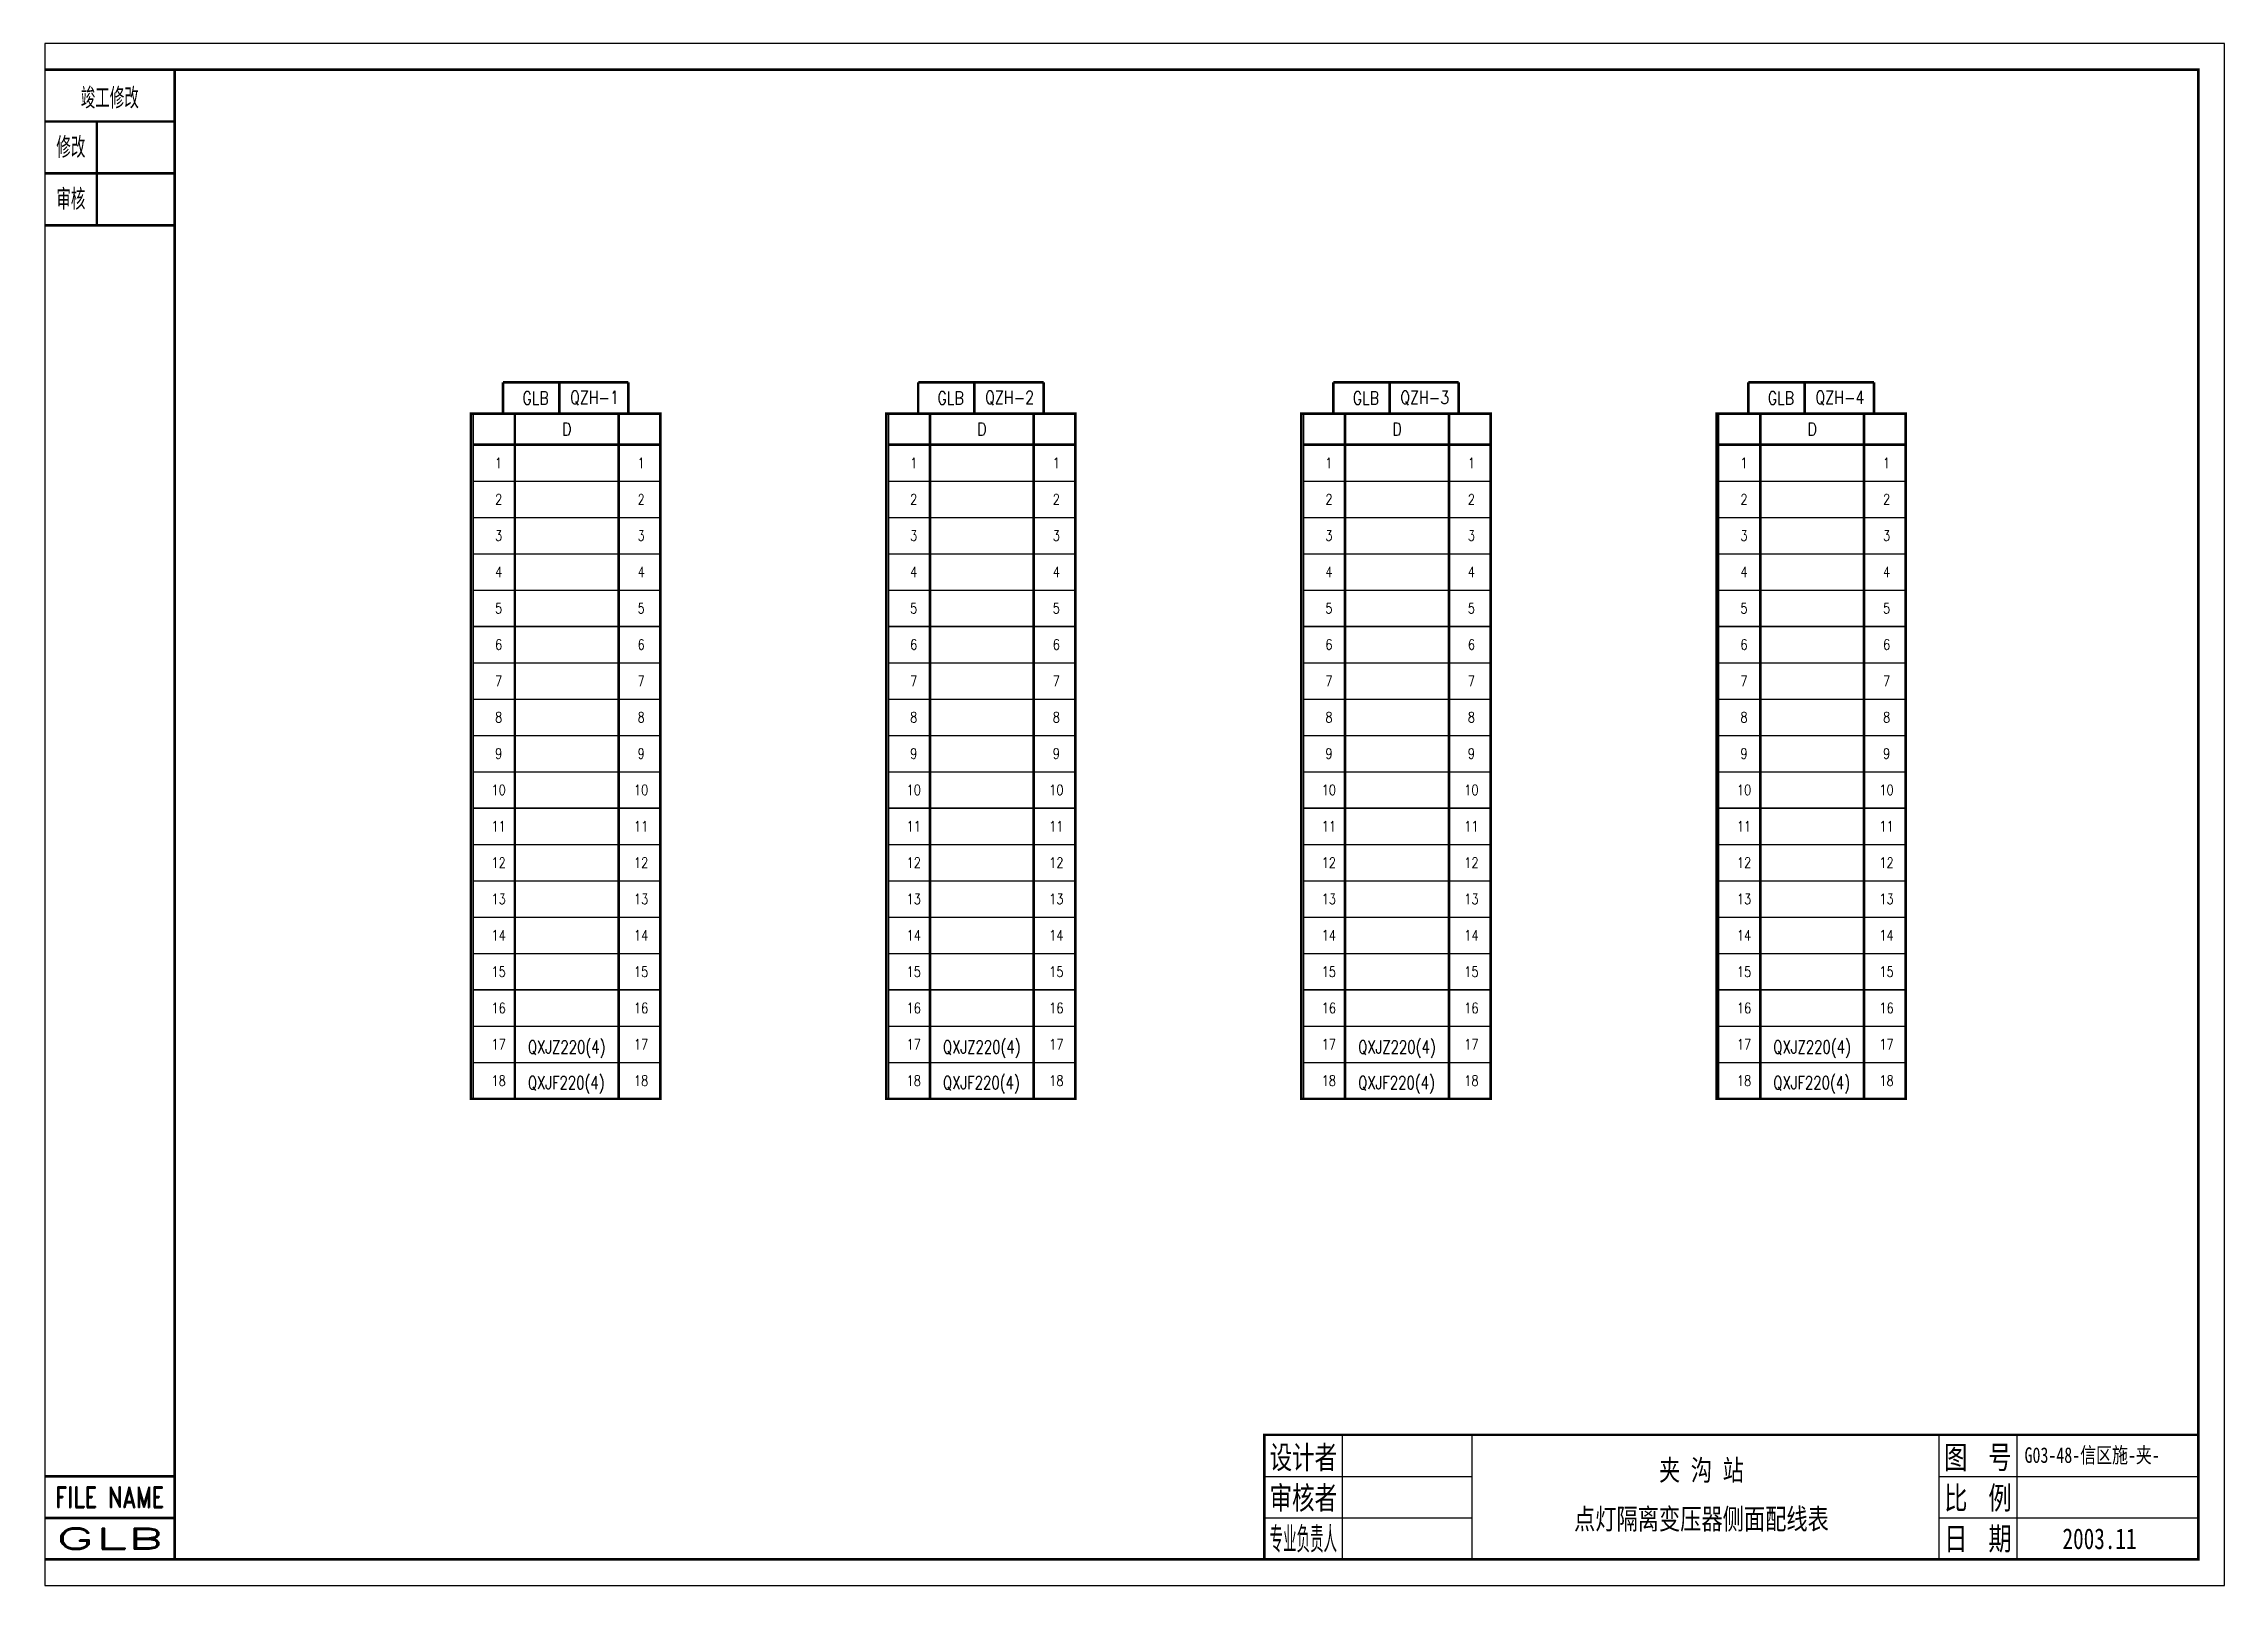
# Model space of a CAD drawing. Extents: x -91 to 329, y -220 to 77.
import ezdxf
from ezdxf.enums import TextEntityAlignment as Align

# ---------------------------------------------------------------- set-up
doc = ezdxf.new("R2010")
doc.units = 0
doc.layers.get('0').update_dxf_attribs({"linetype": 'CONTINUOUS'})
doc.layers.add('DEFINE', color=7, linetype='CONTINUOUS')
doc.styles.add('HZ', font='ROMAND.shx', dxfattribs={"width": 0.7, "bigfont": 'hztxt.shx'})
doc.styles.add('ST', font='SimSun.ttf', dxfattribs={"width": 0.75, "height": 4})
doc.styles.get("Standard").update_dxf_attribs({"font": 'txt.shx', "width": 0.7, "bigfont": 'hztxt.shx'})

msp = doc.modelspace()

# ---------------------------------------------------------------- linework, layer by layer
for p, q in [((-8.02, 5.7), (-8.02, -125.82)), ((0, -126), (0, 6)), ((0, 6), (0, -125.52)), ((0, 6), (0, -125.52)), ((20, -126), (20, 6)), ((28.05, 5.7), (28.05, -125.82)), ((71.98, 5.7), (71.98, -125.82)), ((80, -126), (80, 6)), ((80, 6), (80, -125.52)), ((80, 6), (80, -125.52)), ((100, -126), (100, 6)), ((108.05, 5.7), (108.05, -125.82)), ((151.98, 5.7), (151.98, -125.82)), ((160, -126), (160, 6)), ((160, 6), (160, -125.52)), ((160, 6), (160, -125.52)), ((180, -126), (180, 6)), ((188.05, 5.7), (188.05, -125.82)), ((231.98, 5.7), (231.98, -125.82)), ((240, 6), (240, -125.52)), ((240, 6), (240, -125.52)), ((240, -126), (240, 6)), ((260, -126), (260, 6)), ((268.05, 5.7), (268.05, -125.82)), ((-8.02, -7), (28.05, -7)), ((71.98, -7), (108.05, -7)), ((151.98, -7), (188.05, -7)), ((231.98, -7), (268.05, -7)), ((-8.02, -14), (28.05, -14)), ((71.98, -14), (108.05, -14)), ((151.98, -14), (188.05, -14)), ((231.98, -14), (268.05, -14)), ((-8.02, -21), (28.05, -21)), ((71.98, -21), (108.05, -21)), ((151.98, -21), (188.05, -21)), ((231.98, -21), (268.05, -21)), ((-8.02, -28), (28.05, -28)), ((71.98, -28), (108.05, -28)), ((151.98, -28), (188.05, -28)), ((231.98, -28), (268.05, -28)), ((-8.02, -42), (28.05, -42)), ((71.98, -42), (108.05, -42)), ((151.98, -42), (188.05, -42)), ((231.98, -42), (268.05, -42)), ((-8.02, -49), (28.05, -49)), ((71.98, -49), (108.05, -49)), ((151.98, -49), (188.05, -49)), ((231.98, -49), (268.05, -49)), ((-8.02, -56), (28.05, -56)), ((71.98, -56), (108.05, -56)), ((151.98, -56), (188.05, -56)), ((231.98, -56), (268.05, -56)), ((-8.02, -63), (28.05, -63)), ((71.98, -63), (108.05, -63)), ((151.98, -63), (188.05, -63)), ((231.98, -63), (268.05, -63)), ((-8.02, -77), (28.05, -77)), ((71.98, -77), (108.05, -77)), ((151.98, -77), (188.05, -77)), ((231.98, -77), (268.05, -77)), ((-8.02, -84), (28.05, -84)), ((71.98, -84), (108.05, -84)), ((151.98, -84), (188.05, -84)), ((231.98, -84), (268.05, -84)), ((-8.02, -91), (28.05, -91)), ((71.98, -91), (108.05, -91)), ((151.98, -91), (188.05, -91)), ((231.98, -91), (268.05, -91)), ((-8.02, -98), (28.05, -98)), ((71.98, -98), (108.05, -98)), ((151.98, -98), (188.05, -98)), ((231.98, -98), (268.05, -98)), ((-8.02, -112), (28.05, -112)), ((71.98, -112), (108.05, -112)), ((151.98, -112), (188.05, -112)), ((231.98, -112), (268.05, -112)), ((-8.02, -119), (28.05, -119)), ((71.98, -119), (108.05, -119)), ((151.98, -119), (188.05, -119)), ((231.98, -119), (268.05, -119)), ((159.45, -190.73), (159.45, -214.73)), ((184.45, -190.73), (184.45, -214.73)), ((274.45, -190.73), (274.45, -214.73)), ((289.45, -190.73), (289.45, -214.73)), ((144.45, -198.73), (184.45, -198.73)), ((274.45, -198.73), (324.45, -198.73)), ((144.45, -206.73), (184.45, -206.73)), ((274.45, -206.73), (324.45, -206.73))]:
    msp.add_line(p, q)
msp.add_lwpolyline([(-90.55, -219.73), (329.45, -219.73), (329.45, 77.27), (-90.55, 77.27)], close=True)
for points, const_width in [([(-90.55, 72.27), (-65.55, 72.27)], 0.5), ([(-90.55, 62.27), (-65.55, 62.27)], 0.5), ([(-80.55, 62.27), (-80.55, 42.27)], 0.5), ([(-90.55, 52.27), (-65.55, 52.27)], 0.5), ([(-90.55, 42.27), (-65.55, 42.27)], 0.5), ([(-2.27, 12), (21.9, 12)], 0.5), ([(-2.27, 6), (-2.27, 12)], 0.5), ([(8.57, 12), (8.57, 6)], 0.5), ([(21.9, 6), (21.9, 12)], 0.5), ([(77.73, 12), (101.9, 12)], 0.5), ([(77.73, 6), (77.73, 12)], 0.5), ([(88.57, 12), (88.57, 6)], 0.5), ([(101.9, 6), (101.9, 12)], 0.5), ([(157.73, 12), (181.9, 12)], 0.5), ([(157.73, 6), (157.73, 12)], 0.5), ([(168.57, 12), (168.57, 6)], 0.5), ([(181.9, 6), (181.9, 12)], 0.5), ([(237.73, 12), (261.9, 12)], 0.5), ([(237.73, 6), (237.73, 12)], 0.5), ([(248.57, 12), (248.57, 6)], 0.5), ([(261.9, 6), (261.9, 12)], 0.5), ([(0, -126), (0, 6)], 0.5), ([(20, -126), (20, 6)], 0.5), ([(20, -126), (20, 6)], 0.3), ([(80, -126), (80, 6)], 0.5), ([(100, -126), (100, 6)], 0.5), ([(100, -126), (100, 6)], 0.3), ([(160, -126), (160, 6)], 0.5), ([(180, -126), (180, 6)], 0.5), ([(180, -126), (180, 6)], 0.3), ([(240, -126), (240, 6)], 0.5), ([(260, -126), (260, 6)], 0.5), ([(260, -126), (260, 6)], 0.3), ([(-8.02, 0), (28.05, 0)], 0.5), ([(71.98, 0), (108.05, 0)], 0.5), ([(151.98, 0), (188.05, 0)], 0.5), ([(231.98, 0), (268.05, 0)], 0.5), ([(-8.02, -35), (28.05, -35)], 0.3), ([(71.98, -35), (108.05, -35)], 0.3), ([(151.98, -35), (188.05, -35)], 0.3), ([(231.98, -35), (268.05, -35)], 0.3), ([(-8.02, -70), (28.05, -70)], 0.3), ([(71.98, -70), (108.05, -70)], 0.3), ([(151.98, -70), (188.05, -70)], 0.3), ([(231.98, -70), (268.05, -70)], 0.3), ([(-8.02, -105), (28.05, -105)], 0.3), ([(71.98, -105), (108.05, -105)], 0.3), ([(151.98, -105), (188.05, -105)], 0.3), ([(231.98, -105), (268.05, -105)], 0.3), ([(144.45, -214.73), (144.45, -190.73), (324.45, -190.73)], 0.5), ([(-90.55, -198.73), (-65.55, -198.73)], 0.5), ([(-90.55, -206.73), (-65.55, -206.73)], 0.5), ([(-65.55, -214.73), (-90.55, -214.73)], 0.5)]:
    msp.add_lwpolyline(points, dxfattribs=dict(const_width=const_width))
at = {"const_width": 0.5}
for points in [[(-65.55, -214.73), (324.45, -214.73), (324.45, 72.27), (-65.55, 72.27)], [(-8.42, -126), (28.04, -126), (28.04, 6), (-8.42, 6)], [(71.58, -126), (108.04, -126), (108.04, 6), (71.58, 6)], [(151.58, -126), (188.04, -126), (188.04, 6), (151.58, 6)], [(231.58, -126), (268.04, -126), (268.04, 6), (231.58, 6)]]:
    msp.add_lwpolyline(points, close=True, dxfattribs=at)

# ---------------------------------------------------------------- texts
at = {"style": 'HZ', "width": 0.7}
for s, p in [('竣工修改', (-78.05, 64.77)), ('修改', (-85.55, 55.27)), ('审核', (-85.55, 45.27))]:
    msp.add_text(s, height=4, dxfattribs=at).set_placement(p, align=Align.CENTER)
at = {"width": 0.8}
for s, height, p in [('GLB', 2.5, (3.99, 9)), ('GLB', 2.5, (83.99, 9)), ('GLB', 2.5, (163.99, 9)), ('GLB', 2.5, (243.99, 9)), ('D', 2.5, (10, 3)), ('D', 2.5, (90, 3)), ('D', 2.5, (170, 3)), ('D', 2.5, (250, 3)), ('1', 2, (-3.12, -3.5)), ('1', 2, (24.35, -3.5)), ('1', 2, (76.88, -3.5)), ('1', 2, (104.35, -3.5)), ('1', 2, (156.88, -3.5)), ('1', 2, (184.35, -3.5)), ('1', 2, (236.88, -3.5)), ('1', 2, (264.35, -3.5)), ('2', 2, (-3.12, -10.5)), ('2', 2, (24.35, -10.5)), ('2', 2, (76.88, -10.5)), ('2', 2, (104.35, -10.5)), ('2', 2, (156.88, -10.5)), ('2', 2, (184.35, -10.5)), ('2', 2, (236.88, -10.5)), ('2', 2, (264.35, -10.5)), ('3', 2, (-3.12, -17.5)), ('3', 2, (24.35, -17.5)), ('3', 2, (76.88, -17.5)), ('3', 2, (104.35, -17.5)), ('3', 2, (156.88, -17.5)), ('3', 2, (184.35, -17.5)), ('3', 2, (236.88, -17.5)), ('3', 2, (264.35, -17.5)), ('4', 2, (-3.12, -24.5)), ('4', 2, (24.35, -24.5)), ('4', 2, (76.88, -24.5)), ('4', 2, (104.35, -24.5)), ('4', 2, (156.88, -24.5)), ('4', 2, (184.35, -24.5)), ('4', 2, (236.88, -24.5)), ('4', 2, (264.35, -24.5)), ('5', 2, (-3.12, -31.5)), ('5', 2, (24.35, -31.5)), ('5', 2, (76.88, -31.5)), ('5', 2, (104.35, -31.5)), ('5', 2, (156.88, -31.5)), ('5', 2, (184.35, -31.5)), ('5', 2, (236.88, -31.5)), ('5', 2, (264.35, -31.5)), ('6', 2, (-3.12, -38.5)), ('6', 2, (24.35, -38.5)), ('6', 2, (76.88, -38.5)), ('6', 2, (104.35, -38.5)), ('6', 2, (156.88, -38.5)), ('6', 2, (184.35, -38.5)), ('6', 2, (236.88, -38.5)), ('6', 2, (264.35, -38.5)), ('7', 2, (-3.12, -45.5)), ('7', 2, (24.35, -45.5)), ('7', 2, (76.88, -45.5)), ('7', 2, (104.35, -45.5)), ('7', 2, (156.88, -45.5)), ('7', 2, (184.35, -45.5)), ('7', 2, (236.88, -45.5)), ('7', 2, (264.35, -45.5)), ('8', 2, (-3.12, -52.5)), ('8', 2, (24.35, -52.5)), ('8', 2, (76.88, -52.5)), ('8', 2, (104.35, -52.5)), ('8', 2, (156.88, -52.5)), ('8', 2, (184.35, -52.5)), ('8', 2, (236.88, -52.5)), ('8', 2, (264.35, -52.5)), ('9', 2, (-3.12, -59.5)), ('9', 2, (24.35, -59.5)), ('9', 2, (76.88, -59.5)), ('9', 2, (104.35, -59.5)), ('9', 2, (156.88, -59.5)), ('9', 2, (184.35, -59.5)), ('9', 2, (236.88, -59.5)), ('9', 2, (264.35, -59.5)), ('10', 2, (-3.12, -66.5)), ('10', 2, (24.35, -66.5)), ('10', 2, (76.88, -66.5)), ('10', 2, (104.35, -66.5)), ('10', 2, (156.88, -66.5)), ('10', 2, (184.35, -66.5)), ('10', 2, (236.88, -66.5)), ('10', 2, (264.35, -66.5)), ('11', 2, (-3.12, -73.5)), ('11', 2, (24.35, -73.5)), ('11', 2, (76.88, -73.5)), ('11', 2, (104.35, -73.5)), ('11', 2, (156.88, -73.5)), ('11', 2, (184.35, -73.5)), ('11', 2, (236.88, -73.5)), ('11', 2, (264.35, -73.5)), ('12', 2, (-3.12, -80.5)), ('12', 2, (24.35, -80.5)), ('12', 2, (76.88, -80.5)), ('12', 2, (104.35, -80.5)), ('12', 2, (156.88, -80.5)), ('12', 2, (184.35, -80.5)), ('12', 2, (236.88, -80.5)), ('12', 2, (264.35, -80.5)), ('13', 2, (-3.12, -87.5)), ('13', 2, (24.35, -87.5)), ('13', 2, (76.88, -87.5)), ('13', 2, (104.35, -87.5)), ('13', 2, (156.88, -87.5)), ('13', 2, (184.35, -87.5)), ('13', 2, (236.88, -87.5)), ('13', 2, (264.35, -87.5)), ('14', 2, (-3.12, -94.5)), ('14', 2, (24.35, -94.5)), ('14', 2, (76.88, -94.5)), ('14', 2, (104.35, -94.5)), ('14', 2, (156.88, -94.5)), ('14', 2, (184.35, -94.5)), ('14', 2, (236.88, -94.5)), ('14', 2, (264.35, -94.5)), ('15', 2, (-3.12, -101.5)), ('15', 2, (24.35, -101.5)), ('15', 2, (76.88, -101.5)), ('15', 2, (104.35, -101.5)), ('15', 2, (156.88, -101.5)), ('15', 2, (184.35, -101.5)), ('15', 2, (236.88, -101.5)), ('15', 2, (264.35, -101.5)), ('16', 2, (-3.12, -108.5)), ('16', 2, (24.35, -108.5)), ('16', 2, (76.88, -108.5)), ('16', 2, (104.35, -108.5)), ('16', 2, (156.88, -108.5)), ('16', 2, (184.35, -108.5)), ('16', 2, (236.88, -108.5)), ('16', 2, (264.35, -108.5)), ('17', 2, (-3.12, -115.5)), ('17', 2, (24.35, -115.5)), ('17', 2, (76.88, -115.5)), ('17', 2, (104.35, -115.5)), ('17', 2, (156.88, -115.5)), ('17', 2, (184.35, -115.5)), ('17', 2, (236.88, -115.5)), ('17', 2, (264.35, -115.5)), ('18', 2, (-3.12, -122.5)), ('18', 2, (24.35, -122.5)), ('18', 2, (76.88, -122.5)), ('18', 2, (104.35, -122.5)), ('18', 2, (156.88, -122.5)), ('18', 2, (184.35, -122.5)), ('18', 2, (236.88, -122.5)), ('18', 2, (264.35, -122.5))]:
    msp.add_text(s, height=height, dxfattribs=at).set_placement(p, align=Align.MIDDLE)
at = {"color": 7, "width": 0.75}
for s, p in [('QXJZ220(4)', (2.51, -117.29)), ('QXJZ220(4)', (82.51, -117.29)), ('QXJZ220(4)', (162.51, -117.29)), ('QXJZ220(4)', (242.51, -117.29)), ('QXJF220(4)', (2.51, -124.16)), ('QXJF220(4)', (82.51, -124.16)), ('QXJF220(4)', (162.51, -124.16)), ('QXJF220(4)', (242.51, -124.16))]:
    msp.add_text(s, height=2.5, dxfattribs=at).set_placement(p)
for s, width, p, p2 in [('设计者', 0.661017, (145.45, -197.73), (158.45, -197.73)), ('图 号', 0.722222, (275.45, -197.73), (288.45, -197.73)), ('审核者', 0.661017, (145.45, -205.56), (158.45, -205.56)), ('比 例', 0.719557, (275.45, -205.56), (288.45, -205.56)), ('专业负责人', 0.379377, (145.45, -213.4), (158.45, -213.4)), ('日 期', 0.727612, (275.45, -213.4), (288.45, -213.4))]:
    msp.add_text(s, height=5, dxfattribs=dict(width=width)).set_placement(p, p2, align=Align.FIT)
at = {"style": 'HZ', "width": 0.664157}
msp.add_text('FILE NAME', height=4, dxfattribs=at).set_placement((-88.55, -204.73), (-67.55, -204.73), align=Align.FIT)
at = {"style": 'HZ', "width": 2.004545}
msp.add_attdef('GLB', text='', height=4, dxfattribs=at).set_placement((-88.55, -212.73), (-67.55, -212.73), align=Align.FIT)
at = {"layer": 'DEFINE', "color": 5, "width": 0.8}
for s, p in [('QZH-1', (15.35, 9)), ('QZH-2', (95.35, 9)), ('QZH-3', (175.35, 9)), ('QZH-4', (255.35, 9))]:
    msp.add_text(s, height=2.5, dxfattribs=at).set_placement(p, align=Align.MIDDLE)
at = {"layer": 'DEFINE', "color": 5, "style": 'ST', "width": 0.75}
for s, height, p in [('G03-48-信区施-夹- ', 3, (304.73, -194.58)), ('夹 沟 站', 4, (228.67, -197.46)), ('点灯隔离变压器侧面配线表', 4, (228.67, -206.84)), ('2003.11', 4, (305.39, -210.77))]:
    msp.add_text(s, height=height, dxfattribs=at).set_placement(p, align=Align.MIDDLE)

doc.saveas('drawing.dxf')
